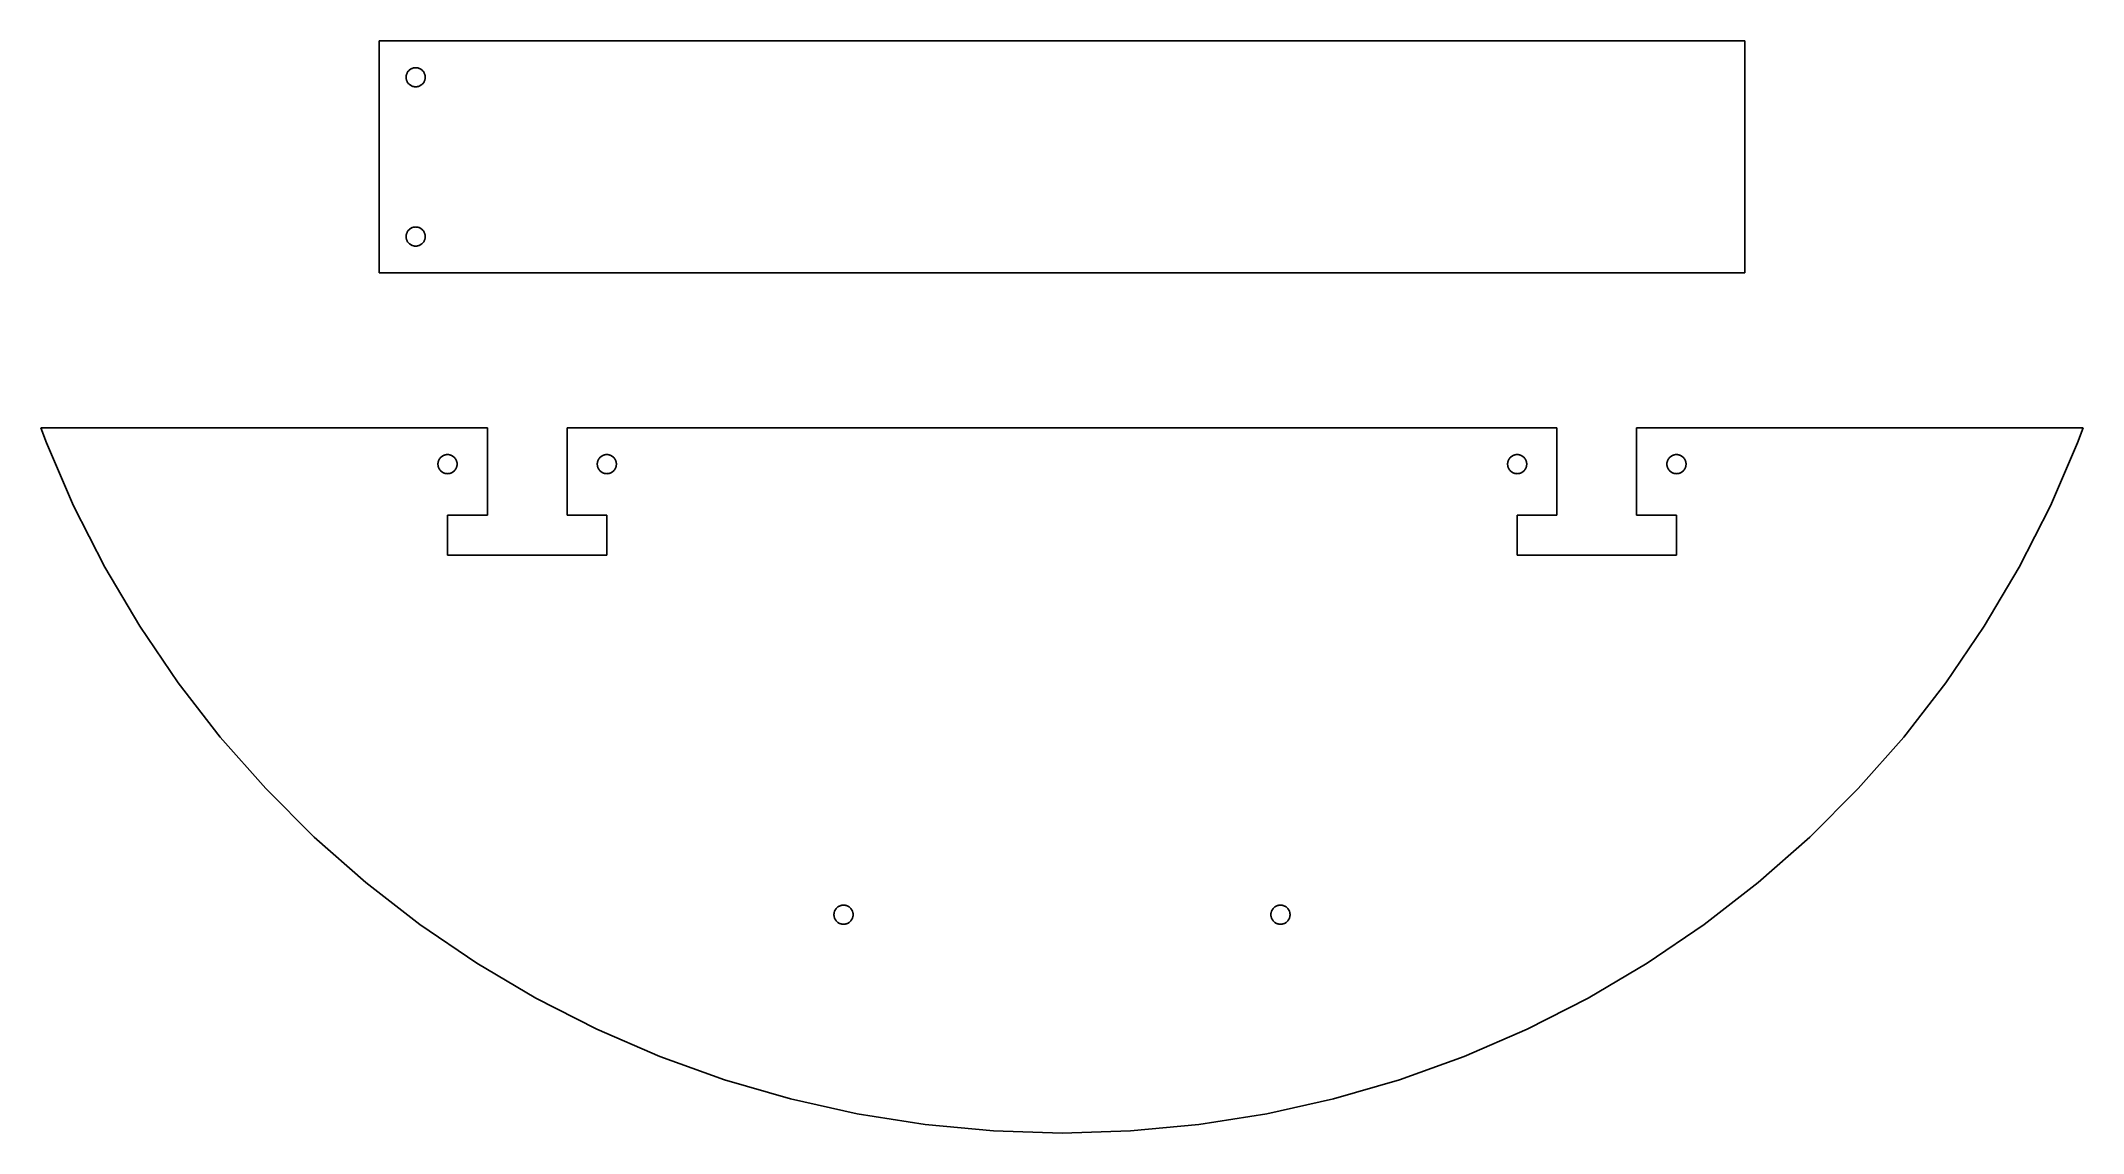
# Model space of a CAD drawing. Header units: metres. Extents: x -224 to 224, y -240 to 0.
import ezdxf

# ---------------------------------------------------------------- set-up
doc = ezdxf.new("R2010")
doc.units = ezdxf.units.M

msp = doc.modelspace()

# ---------------------------------------------------------------- linework, layer by layer
for p, q in [((150, 0), (-150, 0)), ((-150, 0), (-150, -51)), ((150, -51), (150, 0)), ((-144.1, -8), (-144.096, -7.86813)), ((-144.096, -8.13185), (-144.1, -8)), ((-144.096, -7.86813), (-144.083, -7.73679)), ((-144.083, -8.2632), (-144.096, -8.13185)), ((-144.083, -7.73679), (-144.063, -7.60649)), ((-144.063, -8.39349), (-144.083, -8.2632)), ((-144.063, -7.60649), (-144.034, -7.47774)), ((-144.034, -8.52225), (-144.063, -8.39349)), ((-144.034, -7.47774), (-143.997, -7.35106)), ((-143.997, -8.64893), (-144.034, -8.52225)), ((-143.997, -7.35106), (-143.953, -7.22693)), ((-143.953, -8.77306), (-143.997, -8.64893)), ((-143.953, -7.22693), (-143.9, -7.10585)), ((-143.9, -8.89413), (-143.953, -8.77306)), ((-143.9, -7.10585), (-143.84, -6.98831)), ((-143.84, -9.01167), (-143.9, -8.89413)), ((-143.84, -6.98831), (-143.773, -6.87476)), ((-143.773, -6.87476), (-143.699, -6.76564)), ((-143.699, -6.76564), (-143.618, -6.66141)), ((-143.618, -6.66141), (-143.531, -6.56244)), ((-143.531, -6.56244), (-143.438, -6.46916)), ((-143.438, -6.46916), (-143.339, -6.38191)), ((-143.339, -6.38191), (-143.234, -6.30106)), ((-143.234, -6.30106), (-143.125, -6.2269)), ((-143.125, -6.2269), (-143.012, -6.15974)), ((-143.012, -6.15974), (-142.894, -6.09985)), ((-142.894, -6.09985), (-142.773, -6.04745)), ((-142.773, -6.04745), (-142.649, -6.00278)), ((-142.649, -6.00278), (-142.522, -5.96597)), ((-142.522, -5.96597), (-142.393, -5.93719)), ((-142.393, -5.93719), (-142.263, -5.91655)), ((-142.263, -5.91655), (-142.132, -5.90413)), ((-142.132, -5.90413), (-142, -5.89999)), ((-142, -5.89999), (-141.868, -5.90413)), ((-141.868, -5.90413), (-141.737, -5.91655)), ((-141.737, -5.91655), (-141.607, -5.93719)), ((-141.607, -5.93719), (-141.478, -5.96597)), ((-141.478, -5.96597), (-141.351, -6.00278)), ((-141.351, -6.00278), (-141.227, -6.04745)), ((-141.227, -6.04745), (-141.106, -6.09985)), ((-141.106, -6.09985), (-140.988, -6.15974)), ((-140.988, -6.15974), (-140.875, -6.2269)), ((-140.875, -6.2269), (-140.766, -6.30106)), ((-140.766, -6.30106), (-140.661, -6.38191)), ((-140.661, -6.38191), (-140.562, -6.46916)), ((-140.562, -6.46916), (-140.469, -6.56244)), ((-140.469, -6.56244), (-140.382, -6.66141)), ((-140.382, -6.66141), (-140.301, -6.76564)), ((-140.301, -6.76564), (-140.227, -6.87476)), ((-140.227, -6.87476), (-140.16, -6.98831)), ((-140.16, -6.98831), (-140.1, -7.10585)), ((-140.1, -8.89413), (-140.16, -9.01167)), ((-140.1, -7.10585), (-140.047, -7.22693)), ((-140.047, -8.77306), (-140.1, -8.89413)), ((-140.047, -7.22693), (-140.003, -7.35106)), ((-140.003, -8.64893), (-140.047, -8.77306)), ((-140.003, -7.35106), (-139.966, -7.47774)), ((-139.966, -8.52225), (-140.003, -8.64893)), ((-139.966, -7.47774), (-139.937, -7.60649)), ((-139.937, -8.39349), (-139.966, -8.52225)), ((-139.937, -7.60649), (-139.917, -7.73679)), ((-139.917, -8.2632), (-139.937, -8.39349)), ((-139.917, -7.73679), (-139.904, -7.86813)), ((-139.904, -8.13185), (-139.917, -8.2632)), ((-139.904, -7.86813), (-139.9, -8)), ((-139.9, -8), (-139.904, -8.13185)), ((-143.773, -9.12523), (-143.84, -9.01167)), ((-143.699, -9.23434), (-143.773, -9.12523)), ((-143.618, -9.33858), (-143.699, -9.23434)), ((-143.531, -9.43755), (-143.618, -9.33858)), ((-143.438, -9.53082), (-143.531, -9.43755)), ((-143.339, -9.61807), (-143.438, -9.53082)), ((-143.234, -9.69893), (-143.339, -9.61807)), ((-143.125, -9.77309), (-143.234, -9.69893)), ((-143.012, -9.84024), (-143.125, -9.77309)), ((-142.894, -9.90013), (-143.012, -9.84024)), ((-142.773, -9.95253), (-142.894, -9.90013)), ((-142.649, -9.99721), (-142.773, -9.95253)), ((-142.522, -10.034), (-142.649, -9.99721)), ((-142.393, -10.0628), (-142.522, -10.034)), ((-142.263, -10.0834), (-142.393, -10.0628)), ((-142.132, -10.0959), (-142.263, -10.0834)), ((-142, -10.1), (-142.132, -10.0959)), ((-141.868, -10.0959), (-142, -10.1)), ((-141.737, -10.0834), (-141.868, -10.0959)), ((-141.607, -10.0628), (-141.737, -10.0834)), ((-141.478, -10.034), (-141.607, -10.0628)), ((-141.351, -9.99721), (-141.478, -10.034)), ((-141.227, -9.95253), (-141.351, -9.99721)), ((-141.106, -9.90013), (-141.227, -9.95253)), ((-140.988, -9.84024), (-141.106, -9.90013)), ((-140.875, -9.77309), (-140.988, -9.84024)), ((-140.766, -9.69893), (-140.875, -9.77309)), ((-140.661, -9.61807), (-140.766, -9.69893)), ((-140.562, -9.53082), (-140.661, -9.61807)), ((-140.469, -9.43755), (-140.562, -9.53082)), ((-140.382, -9.33858), (-140.469, -9.43755)), ((-140.301, -9.23434), (-140.382, -9.33858)), ((-140.227, -9.12523), (-140.301, -9.23434)), ((-140.16, -9.01167), (-140.227, -9.12523)), ((-144.1, -43), (-144.096, -42.8681)), ((-144.096, -43.1319), (-144.1, -43)), ((-144.096, -42.8681), (-144.083, -42.7368)), ((-144.083, -43.2632), (-144.096, -43.1319)), ((-144.083, -42.7368), (-144.063, -42.6065)), ((-144.063, -43.3935), (-144.083, -43.2632)), ((-144.063, -42.6065), (-144.034, -42.4778)), ((-144.034, -43.5222), (-144.063, -43.3935)), ((-144.034, -42.4778), (-143.997, -42.3511)), ((-143.997, -43.6489), (-144.034, -43.5222)), ((-143.997, -42.3511), (-143.953, -42.2269)), ((-143.953, -43.7731), (-143.997, -43.6489)), ((-143.953, -42.2269), (-143.9, -42.1059)), ((-143.9, -43.8941), (-143.953, -43.7731)), ((-143.9, -42.1059), (-143.84, -41.9883)), ((-143.84, -44.0117), (-143.9, -43.8941)), ((-143.84, -41.9883), (-143.773, -41.8748)), ((-143.773, -44.1252), (-143.84, -44.0117)), ((-143.773, -41.8748), (-143.699, -41.7656)), ((-143.699, -44.2343), (-143.773, -44.1252)), ((-143.699, -41.7656), (-143.618, -41.6614)), ((-143.618, -44.3386), (-143.699, -44.2343)), ((-143.618, -41.6614), (-143.531, -41.5624)), ((-143.531, -44.4375), (-143.618, -44.3386)), ((-143.531, -41.5624), (-143.438, -41.4692)), ((-143.438, -44.5308), (-143.531, -44.4375)), ((-143.438, -41.4692), (-143.339, -41.3819)), ((-143.339, -44.6181), (-143.438, -44.5308)), ((-143.339, -41.3819), (-143.234, -41.3011)), ((-143.234, -44.6989), (-143.339, -44.6181)), ((-143.234, -41.3011), (-143.125, -41.2269)), ((-143.125, -44.7731), (-143.234, -44.6989)), ((-143.125, -41.2269), (-143.012, -41.1597)), ((-143.012, -44.8402), (-143.125, -44.7731)), ((-143.012, -41.1597), (-142.894, -41.0999)), ((-142.894, -44.9001), (-143.012, -44.8402)), ((-142.894, -41.0999), (-142.773, -41.0475)), ((-142.773, -41.0475), (-142.649, -41.0028)), ((-142.649, -41.0028), (-142.522, -40.966)), ((-142.522, -40.966), (-142.393, -40.9372)), ((-142.393, -40.9372), (-142.263, -40.9165)), ((-142.263, -40.9165), (-142.132, -40.9041)), ((-142.132, -40.9041), (-142, -40.9)), ((-142, -40.9), (-141.868, -40.9041)), ((-141.868, -40.9041), (-141.737, -40.9165)), ((-141.737, -40.9165), (-141.607, -40.9372)), ((-141.607, -40.9372), (-141.478, -40.966)), ((-141.478, -40.966), (-141.351, -41.0028)), ((-141.351, -41.0028), (-141.227, -41.0475)), ((-141.227, -41.0475), (-141.106, -41.0999)), ((-141.106, -41.0999), (-140.988, -41.1597)), ((-140.988, -44.8402), (-141.106, -44.9001)), ((-140.988, -41.1597), (-140.875, -41.2269)), ((-140.875, -44.7731), (-140.988, -44.8402)), ((-140.875, -41.2269), (-140.766, -41.3011)), ((-140.766, -44.6989), (-140.875, -44.7731)), ((-140.766, -41.3011), (-140.661, -41.3819)), ((-140.661, -44.6181), (-140.766, -44.6989)), ((-140.661, -41.3819), (-140.562, -41.4692)), ((-140.562, -44.5308), (-140.661, -44.6181)), ((-140.562, -41.4692), (-140.469, -41.5624)), ((-140.469, -44.4375), (-140.562, -44.5308)), ((-140.469, -41.5624), (-140.382, -41.6614)), ((-140.382, -44.3386), (-140.469, -44.4375)), ((-140.382, -41.6614), (-140.301, -41.7656)), ((-140.301, -44.2343), (-140.382, -44.3386)), ((-140.301, -41.7656), (-140.227, -41.8748)), ((-140.227, -44.1252), (-140.301, -44.2343)), ((-140.227, -41.8748), (-140.16, -41.9883)), ((-140.16, -44.0117), (-140.227, -44.1252)), ((-140.16, -41.9883), (-140.1, -42.1059)), ((-140.1, -43.8941), (-140.16, -44.0117)), ((-140.1, -42.1059), (-140.047, -42.2269)), ((-140.047, -43.7731), (-140.1, -43.8941)), ((-140.047, -42.2269), (-140.003, -42.3511)), ((-140.003, -43.6489), (-140.047, -43.7731)), ((-140.003, -42.3511), (-139.966, -42.4778)), ((-139.966, -43.5222), (-140.003, -43.6489)), ((-139.966, -42.4778), (-139.937, -42.6065)), ((-139.937, -43.3935), (-139.966, -43.5222)), ((-139.937, -42.6065), (-139.917, -42.7368)), ((-139.917, -43.2632), (-139.937, -43.3935)), ((-139.917, -42.7368), (-139.904, -42.8681)), ((-139.904, -43.1319), (-139.917, -43.2632)), ((-139.904, -42.8681), (-139.9, -43)), ((-139.9, -43), (-139.904, -43.1319)), ((-142.773, -44.9525), (-142.894, -44.9001)), ((-142.649, -44.9972), (-142.773, -44.9525)), ((-142.522, -45.034), (-142.649, -44.9972)), ((-142.393, -45.0628), (-142.522, -45.034)), ((-142.263, -45.0834), (-142.393, -45.0628)), ((-142.132, -45.0959), (-142.263, -45.0834)), ((-142, -45.1), (-142.132, -45.0959)), ((-141.868, -45.0959), (-142, -45.1)), ((-141.737, -45.0834), (-141.868, -45.0959)), ((-141.607, -45.0628), (-141.737, -45.0834)), ((-141.478, -45.034), (-141.607, -45.0628)), ((-141.351, -44.9972), (-141.478, -45.034)), ((-141.227, -44.9525), (-141.351, -44.9972)), ((-141.106, -44.9001), (-141.227, -44.9525)), ((-150, -51), (150, -51)), ((-126.25, -85), (-224.352, -85)), ((-224.352, -85), (-223.146, -88.3499)), ((-126.25, -104.25), (-126.25, -85)), ((108.75, -85), (-108.75, -85)), ((-108.75, -85), (-108.75, -104.25)), ((108.75, -104.25), (108.75, -85)), ((224.352, -85), (126.25, -85)), ((126.25, -85), (126.25, -104.25)), ((223.146, -88.3499), (224.352, -85)), ((-223.146, -88.3499), (-217.158, -102.187)), ((217.158, -102.187), (223.146, -88.3499)), ((-137.1, -93), (-137.096, -92.8681)), ((-137.096, -93.1319), (-137.1, -93)), ((-137.096, -92.8681), (-137.083, -92.7368)), ((-137.083, -93.2632), (-137.096, -93.1319)), ((-137.083, -92.7368), (-137.063, -92.6065)), ((-137.063, -93.3935), (-137.083, -93.2632)), ((-137.063, -92.6065), (-137.034, -92.4778)), ((-137.034, -93.5222), (-137.063, -93.3935)), ((-137.034, -92.4778), (-136.997, -92.3511)), ((-136.997, -93.6489), (-137.034, -93.5222)), ((-136.997, -92.3511), (-136.953, -92.2269)), ((-136.953, -93.7731), (-136.997, -93.6489)), ((-136.953, -92.2269), (-136.9, -92.1059)), ((-136.9, -93.8941), (-136.953, -93.7731)), ((-136.9, -92.1059), (-136.84, -91.9883)), ((-136.84, -94.0117), (-136.9, -93.8941)), ((-136.84, -91.9883), (-136.773, -91.8748)), ((-136.773, -94.1252), (-136.84, -94.0117)), ((-136.773, -91.8748), (-136.699, -91.7656)), ((-136.699, -94.2343), (-136.773, -94.1252)), ((-136.699, -91.7656), (-136.618, -91.6614)), ((-136.618, -91.6614), (-136.531, -91.5625)), ((-136.531, -91.5625), (-136.438, -91.4692)), ((-136.438, -91.4692), (-136.339, -91.3819)), ((-136.339, -91.3819), (-136.234, -91.3011)), ((-136.234, -91.3011), (-136.125, -91.2269)), ((-136.125, -91.2269), (-136.012, -91.1598)), ((-136.012, -91.1598), (-135.894, -91.0999)), ((-135.894, -91.0999), (-135.773, -91.0475)), ((-135.773, -91.0475), (-135.649, -91.0028)), ((-135.649, -91.0028), (-135.522, -90.966)), ((-135.522, -90.966), (-135.393, -90.9372)), ((-135.393, -90.9372), (-135.263, -90.9165)), ((-135.263, -90.9165), (-135.132, -90.9041)), ((-135.132, -90.9041), (-135, -90.9)), ((-135, -90.9), (-134.868, -90.9041)), ((-134.868, -90.9041), (-134.737, -90.9165)), ((-134.737, -90.9165), (-134.607, -90.9372)), ((-134.607, -90.9372), (-134.478, -90.966)), ((-134.478, -90.966), (-134.351, -91.0028)), ((-134.351, -91.0028), (-134.227, -91.0475)), ((-134.227, -91.0475), (-134.106, -91.0999)), ((-134.106, -91.0999), (-133.988, -91.1598)), ((-133.988, -91.1598), (-133.875, -91.2269)), ((-133.875, -91.2269), (-133.766, -91.3011)), ((-133.766, -91.3011), (-133.661, -91.3819)), ((-133.661, -91.3819), (-133.562, -91.4692)), ((-133.562, -91.4692), (-133.469, -91.5625)), ((-133.469, -91.5625), (-133.382, -91.6614)), ((-133.382, -91.6614), (-133.301, -91.7656)), ((-133.301, -91.7656), (-133.227, -91.8748)), ((-133.227, -94.1252), (-133.301, -94.2343)), ((-133.227, -91.8748), (-133.16, -91.9883)), ((-133.16, -94.0117), (-133.227, -94.1252)), ((-133.16, -91.9883), (-133.1, -92.1059)), ((-133.1, -93.8941), (-133.16, -94.0117)), ((-133.1, -92.1059), (-133.047, -92.2269)), ((-133.047, -93.7731), (-133.1, -93.8941)), ((-133.047, -92.2269), (-133.003, -92.3511)), ((-133.003, -93.6489), (-133.047, -93.7731)), ((-133.003, -92.3511), (-132.966, -92.4778)), ((-132.966, -93.5222), (-133.003, -93.6489)), ((-132.966, -92.4778), (-132.937, -92.6065)), ((-132.937, -93.3935), (-132.966, -93.5222)), ((-132.937, -92.6065), (-132.917, -92.7368)), ((-132.917, -93.2632), (-132.937, -93.3935)), ((-132.917, -92.7368), (-132.904, -92.8681)), ((-132.904, -93.1319), (-132.917, -93.2632)), ((-132.904, -92.8681), (-132.9, -93)), ((-132.9, -93), (-132.904, -93.1319)), ((-102.1, -93), (-102.096, -92.8681)), ((-102.096, -93.1319), (-102.1, -93)), ((-102.096, -92.8681), (-102.083, -92.7368)), ((-102.083, -93.2632), (-102.096, -93.1319)), ((-102.083, -92.7368), (-102.063, -92.6065)), ((-102.063, -93.3935), (-102.083, -93.2632)), ((-102.063, -92.6065), (-102.034, -92.4778)), ((-102.034, -93.5222), (-102.063, -93.3935)), ((-102.034, -92.4778), (-101.997, -92.3511)), ((-101.997, -93.6489), (-102.034, -93.5222)), ((-101.997, -92.3511), (-101.953, -92.2269)), ((-101.953, -93.7731), (-101.997, -93.6489)), ((-101.953, -92.2269), (-101.9, -92.1059)), ((-101.9, -93.8941), (-101.953, -93.7731)), ((-101.9, -92.1059), (-101.84, -91.9883)), ((-101.84, -94.0117), (-101.9, -93.8941)), ((-101.84, -91.9883), (-101.773, -91.8748)), ((-101.773, -94.1252), (-101.84, -94.0117)), ((-101.773, -91.8748), (-101.699, -91.7656)), ((-101.699, -94.2343), (-101.773, -94.1252)), ((-101.699, -91.7656), (-101.618, -91.6614)), ((-101.618, -91.6614), (-101.531, -91.5625)), ((-101.531, -91.5625), (-101.438, -91.4692)), ((-101.438, -91.4692), (-101.339, -91.3819)), ((-101.339, -91.3819), (-101.234, -91.3011)), ((-101.234, -91.3011), (-101.125, -91.2269)), ((-101.125, -91.2269), (-101.012, -91.1598)), ((-101.012, -91.1598), (-100.894, -91.0999)), ((-100.894, -91.0999), (-100.773, -91.0475)), ((-100.773, -91.0475), (-100.649, -91.0028)), ((-100.649, -91.0028), (-100.522, -90.966)), ((-100.522, -90.966), (-100.393, -90.9372)), ((-100.393, -90.9372), (-100.263, -90.9165)), ((-100.263, -90.9165), (-100.132, -90.9041)), ((-100.132, -90.9041), (-100, -90.9)), ((-100, -90.9), (-99.8681, -90.9041)), ((-99.8681, -90.9041), (-99.7368, -90.9165)), ((-99.7368, -90.9165), (-99.6065, -90.9372)), ((-99.6065, -90.9372), (-99.4778, -90.966)), ((-99.4778, -90.966), (-99.3511, -91.0028)), ((-99.3511, -91.0028), (-99.2269, -91.0475)), ((-99.2269, -91.0475), (-99.1059, -91.0999)), ((-99.1059, -91.0999), (-98.9883, -91.1598)), ((-98.9883, -91.1598), (-98.8748, -91.2269)), ((-98.8748, -91.2269), (-98.7656, -91.3011)), ((-98.7656, -91.3011), (-98.6614, -91.3819)), ((-98.6614, -91.3819), (-98.5625, -91.4692)), ((-98.5625, -91.4692), (-98.4692, -91.5625)), ((-98.4692, -91.5625), (-98.3819, -91.6614)), ((-98.3819, -91.6614), (-98.3011, -91.7656)), ((-98.3011, -91.7656), (-98.2269, -91.8748)), ((-98.2269, -94.1252), (-98.3011, -94.2343)), ((-98.2269, -91.8748), (-98.1598, -91.9883)), ((-98.1598, -94.0117), (-98.2269, -94.1252)), ((-98.1598, -91.9883), (-98.0999, -92.1059)), ((-98.0999, -93.8941), (-98.1598, -94.0117)), ((-98.0999, -92.1059), (-98.0475, -92.2269)), ((-98.0475, -93.7731), (-98.0999, -93.8941)), ((-98.0475, -92.2269), (-98.0028, -92.3511)), ((-98.0028, -93.6489), (-98.0475, -93.7731)), ((-98.0028, -92.3511), (-97.966, -92.4778)), ((-97.966, -93.5222), (-98.0028, -93.6489)), ((-97.966, -92.4778), (-97.9372, -92.6065)), ((-97.9372, -93.3935), (-97.966, -93.5222)), ((-97.9372, -92.6065), (-97.9165, -92.7368)), ((-97.9165, -93.2632), (-97.9372, -93.3935)), ((-97.9165, -92.7368), (-97.9041, -92.8681)), ((-97.9041, -93.1319), (-97.9165, -93.2632)), ((-97.9041, -92.8681), (-97.9, -93)), ((-97.9, -93), (-97.9041, -93.1319)), ((97.9, -93), (97.9041, -92.8681)), ((97.9041, -93.1319), (97.9, -93)), ((97.9041, -92.8681), (97.9165, -92.7368)), ((97.9165, -93.2632), (97.9041, -93.1319)), ((97.9165, -92.7368), (97.9372, -92.6065)), ((97.9372, -93.3935), (97.9165, -93.2632)), ((97.9372, -92.6065), (97.966, -92.4778)), ((97.966, -93.5222), (97.9372, -93.3935)), ((97.966, -92.4778), (98.0028, -92.3511)), ((98.0028, -93.6489), (97.966, -93.5222)), ((98.0028, -92.3511), (98.0475, -92.2269)), ((98.0475, -93.7731), (98.0028, -93.6489)), ((98.0475, -92.2269), (98.0999, -92.1059)), ((98.0999, -93.8941), (98.0475, -93.7731)), ((98.0999, -92.1059), (98.1598, -91.9883)), ((98.1598, -94.0117), (98.0999, -93.8941)), ((98.1598, -91.9883), (98.2269, -91.8748)), ((98.2269, -94.1252), (98.1598, -94.0117)), ((98.2269, -91.8748), (98.3011, -91.7656)), ((98.3011, -94.2343), (98.2269, -94.1252)), ((98.3011, -91.7656), (98.3819, -91.6614)), ((98.3819, -91.6614), (98.4692, -91.5625)), ((98.4692, -91.5625), (98.5625, -91.4692)), ((98.5625, -91.4692), (98.6614, -91.3819)), ((98.6614, -91.3819), (98.7656, -91.3011)), ((98.7656, -91.3011), (98.8748, -91.2269)), ((98.8748, -91.2269), (98.9883, -91.1598)), ((98.9883, -91.1598), (99.1059, -91.0999)), ((99.1059, -91.0999), (99.2269, -91.0475)), ((99.2269, -91.0475), (99.3511, -91.0028)), ((99.3511, -91.0028), (99.4778, -90.966)), ((99.4778, -90.966), (99.6065, -90.9372)), ((99.6065, -90.9372), (99.7368, -90.9165)), ((99.7368, -90.9165), (99.8681, -90.9041)), ((99.8681, -90.9041), (100, -90.9)), ((100, -90.9), (100.132, -90.9041)), ((100.132, -90.9041), (100.263, -90.9165)), ((100.263, -90.9165), (100.393, -90.9372)), ((100.393, -90.9372), (100.522, -90.966)), ((100.522, -90.966), (100.649, -91.0028)), ((100.649, -91.0028), (100.773, -91.0475)), ((100.773, -91.0475), (100.894, -91.0999)), ((100.894, -91.0999), (101.012, -91.1598)), ((101.012, -91.1598), (101.125, -91.2269)), ((101.125, -91.2269), (101.234, -91.3011)), ((101.234, -91.3011), (101.339, -91.3819)), ((101.339, -91.3819), (101.438, -91.4692)), ((101.438, -91.4692), (101.531, -91.5625)), ((101.531, -91.5625), (101.618, -91.6614)), ((101.618, -91.6614), (101.699, -91.7656)), ((101.699, -91.7656), (101.773, -91.8748)), ((101.773, -94.1252), (101.699, -94.2343)), ((101.773, -91.8748), (101.84, -91.9883)), ((101.84, -94.0117), (101.773, -94.1252)), ((101.84, -91.9883), (101.9, -92.1059)), ((101.9, -93.8941), (101.84, -94.0117)), ((101.9, -92.1059), (101.953, -92.2269)), ((101.953, -93.7731), (101.9, -93.8941)), ((101.953, -92.2269), (101.997, -92.3511)), ((101.997, -93.6489), (101.953, -93.7731)), ((101.997, -92.3511), (102.034, -92.4778)), ((102.034, -93.5222), (101.997, -93.6489)), ((102.034, -92.4778), (102.063, -92.6065)), ((102.063, -93.3935), (102.034, -93.5222)), ((102.063, -92.6065), (102.083, -92.7368)), ((102.083, -93.2632), (102.063, -93.3935)), ((102.083, -92.7368), (102.096, -92.8681)), ((102.096, -93.1319), (102.083, -93.2632)), ((102.096, -92.8681), (102.1, -93)), ((102.1, -93), (102.096, -93.1319)), ((132.9, -93), (132.904, -92.8681)), ((132.904, -93.1319), (132.9, -93)), ((132.904, -92.8681), (132.917, -92.7368)), ((132.917, -93.2632), (132.904, -93.1319)), ((132.917, -92.7368), (132.937, -92.6065)), ((132.937, -93.3935), (132.917, -93.2632)), ((132.937, -92.6065), (132.966, -92.4778)), ((132.966, -93.5222), (132.937, -93.3935)), ((132.966, -92.4778), (133.003, -92.3511)), ((133.003, -93.6489), (132.966, -93.5222)), ((133.003, -92.3511), (133.047, -92.2269)), ((133.047, -93.7731), (133.003, -93.6489)), ((133.047, -92.2269), (133.1, -92.1059)), ((133.1, -93.8941), (133.047, -93.7731)), ((133.1, -92.1059), (133.16, -91.9883)), ((133.16, -94.0117), (133.1, -93.8941)), ((133.16, -91.9883), (133.227, -91.8748)), ((133.227, -94.1252), (133.16, -94.0117)), ((133.227, -91.8748), (133.301, -91.7656)), ((133.301, -94.2343), (133.227, -94.1252)), ((133.301, -91.7656), (133.382, -91.6614)), ((133.382, -91.6614), (133.469, -91.5625)), ((133.469, -91.5625), (133.562, -91.4692)), ((133.562, -91.4692), (133.661, -91.3819)), ((133.661, -91.3819), (133.766, -91.3011)), ((133.766, -91.3011), (133.875, -91.2269)), ((133.875, -91.2269), (133.988, -91.1598)), ((133.988, -91.1598), (134.106, -91.0999)), ((134.106, -91.0999), (134.227, -91.0475)), ((134.227, -91.0475), (134.351, -91.0028)), ((134.351, -91.0028), (134.478, -90.966)), ((134.478, -90.966), (134.607, -90.9372)), ((134.607, -90.9372), (134.737, -90.9165)), ((134.737, -90.9165), (134.868, -90.9041)), ((134.868, -90.9041), (135, -90.9)), ((135, -90.9), (135.132, -90.9041)), ((135.132, -90.9041), (135.263, -90.9165)), ((135.263, -90.9165), (135.393, -90.9372)), ((135.393, -90.9372), (135.522, -90.966)), ((135.522, -90.966), (135.649, -91.0028)), ((135.649, -91.0028), (135.773, -91.0475)), ((135.773, -91.0475), (135.894, -91.0999)), ((135.894, -91.0999), (136.012, -91.1598)), ((136.012, -91.1598), (136.125, -91.2269)), ((136.125, -91.2269), (136.234, -91.3011)), ((136.234, -91.3011), (136.339, -91.3819)), ((136.339, -91.3819), (136.438, -91.4692)), ((136.438, -91.4692), (136.531, -91.5625)), ((136.531, -91.5625), (136.618, -91.6614)), ((136.618, -91.6614), (136.699, -91.7656)), ((136.699, -91.7656), (136.773, -91.8748)), ((136.773, -94.1252), (136.699, -94.2343)), ((136.773, -91.8748), (136.84, -91.9883)), ((136.84, -94.0117), (136.773, -94.1252)), ((136.84, -91.9883), (136.9, -92.1059)), ((136.9, -93.8941), (136.84, -94.0117)), ((136.9, -92.1059), (136.953, -92.2269)), ((136.953, -93.7731), (136.9, -93.8941)), ((136.953, -92.2269), (136.997, -92.3511)), ((136.997, -93.6489), (136.953, -93.7731)), ((136.997, -92.3511), (137.034, -92.4778)), ((137.034, -93.5222), (136.997, -93.6489)), ((137.034, -92.4778), (137.063, -92.6065)), ((137.063, -93.3935), (137.034, -93.5222)), ((137.063, -92.6065), (137.083, -92.7368)), ((137.083, -93.2632), (137.063, -93.3935)), ((137.083, -92.7368), (137.096, -92.8681)), ((137.096, -93.1319), (137.083, -93.2632)), ((137.096, -92.8681), (137.1, -93)), ((137.1, -93), (137.096, -93.1319)), ((-136.618, -94.3386), (-136.699, -94.2343)), ((-136.531, -94.4375), (-136.618, -94.3386)), ((-136.438, -94.5308), (-136.531, -94.4375)), ((-136.339, -94.6181), (-136.438, -94.5308)), ((-136.234, -94.6989), (-136.339, -94.6181)), ((-136.125, -94.7731), (-136.234, -94.6989)), ((-136.012, -94.8402), (-136.125, -94.7731)), ((-135.894, -94.9001), (-136.012, -94.8402)), ((-135.773, -94.9525), (-135.894, -94.9001)), ((-135.649, -94.9972), (-135.773, -94.9525)), ((-135.522, -95.034), (-135.649, -94.9972)), ((-135.393, -95.0628), (-135.522, -95.034)), ((-135.263, -95.0834), (-135.393, -95.0628)), ((-135.132, -95.0959), (-135.263, -95.0834)), ((-135, -95.1), (-135.132, -95.0959)), ((-134.868, -95.0959), (-135, -95.1)), ((-134.737, -95.0834), (-134.868, -95.0959)), ((-134.607, -95.0628), (-134.737, -95.0834)), ((-134.478, -95.034), (-134.607, -95.0628)), ((-134.351, -94.9972), (-134.478, -95.034)), ((-134.227, -94.9525), (-134.351, -94.9972)), ((-134.106, -94.9001), (-134.227, -94.9525)), ((-133.988, -94.8402), (-134.106, -94.9001)), ((-133.875, -94.7731), (-133.988, -94.8402)), ((-133.766, -94.6989), (-133.875, -94.7731)), ((-133.661, -94.6181), (-133.766, -94.6989)), ((-133.562, -94.5308), (-133.661, -94.6181)), ((-133.469, -94.4375), (-133.562, -94.5308)), ((-133.382, -94.3386), (-133.469, -94.4375)), ((-133.301, -94.2343), (-133.382, -94.3386)), ((-101.618, -94.3386), (-101.699, -94.2343)), ((-101.531, -94.4375), (-101.618, -94.3386)), ((-101.438, -94.5308), (-101.531, -94.4375)), ((-101.339, -94.6181), (-101.438, -94.5308)), ((-101.234, -94.6989), (-101.339, -94.6181)), ((-101.125, -94.7731), (-101.234, -94.6989)), ((-101.012, -94.8402), (-101.125, -94.7731)), ((-100.894, -94.9001), (-101.012, -94.8402)), ((-100.773, -94.9525), (-100.894, -94.9001)), ((-100.649, -94.9972), (-100.773, -94.9525)), ((-100.522, -95.034), (-100.649, -94.9972)), ((-100.393, -95.0628), (-100.522, -95.034)), ((-100.263, -95.0834), (-100.393, -95.0628)), ((-100.132, -95.0959), (-100.263, -95.0834)), ((-100, -95.1), (-100.132, -95.0959)), ((-99.8681, -95.0959), (-100, -95.1)), ((-99.7368, -95.0834), (-99.8681, -95.0959)), ((-99.6065, -95.0628), (-99.7368, -95.0834)), ((-99.4778, -95.034), (-99.6065, -95.0628)), ((-99.3511, -94.9972), (-99.4778, -95.034)), ((-99.2269, -94.9525), (-99.3511, -94.9972)), ((-99.1059, -94.9001), (-99.2269, -94.9525)), ((-98.9883, -94.8402), (-99.1059, -94.9001)), ((-98.8748, -94.7731), (-98.9883, -94.8402)), ((-98.7656, -94.6989), (-98.8748, -94.7731)), ((-98.6614, -94.6181), (-98.7656, -94.6989)), ((-98.5625, -94.5308), (-98.6614, -94.6181)), ((-98.4692, -94.4375), (-98.5625, -94.5308)), ((-98.3819, -94.3386), (-98.4692, -94.4375)), ((-98.3011, -94.2343), (-98.3819, -94.3386)), ((98.3819, -94.3386), (98.3011, -94.2343)), ((98.4692, -94.4375), (98.3819, -94.3386)), ((98.5625, -94.5308), (98.4692, -94.4375)), ((98.6614, -94.6181), (98.5625, -94.5308)), ((98.7656, -94.6989), (98.6614, -94.6181)), ((98.8748, -94.7731), (98.7656, -94.6989)), ((98.9883, -94.8402), (98.8748, -94.7731)), ((99.1059, -94.9001), (98.9883, -94.8402)), ((99.2269, -94.9525), (99.1059, -94.9001)), ((99.3511, -94.9972), (99.2269, -94.9525)), ((99.4778, -95.034), (99.3511, -94.9972)), ((99.6065, -95.0628), (99.4778, -95.034)), ((99.7368, -95.0834), (99.6065, -95.0628)), ((99.8681, -95.0959), (99.7368, -95.0834)), ((100, -95.1), (99.8681, -95.0959)), ((100.132, -95.0959), (100, -95.1)), ((100.263, -95.0834), (100.132, -95.0959)), ((100.393, -95.0628), (100.263, -95.0834)), ((100.522, -95.034), (100.393, -95.0628)), ((100.649, -94.9972), (100.522, -95.034)), ((100.773, -94.9525), (100.649, -94.9972)), ((100.894, -94.9001), (100.773, -94.9525)), ((101.012, -94.8402), (100.894, -94.9001)), ((101.125, -94.7731), (101.012, -94.8402)), ((101.234, -94.6989), (101.125, -94.7731)), ((101.339, -94.6181), (101.234, -94.6989)), ((101.438, -94.5308), (101.339, -94.6181)), ((101.531, -94.4375), (101.438, -94.5308)), ((101.618, -94.3386), (101.531, -94.4375)), ((101.699, -94.2343), (101.618, -94.3386)), ((133.382, -94.3386), (133.301, -94.2343)), ((133.469, -94.4375), (133.382, -94.3386)), ((133.562, -94.5308), (133.469, -94.4375)), ((133.661, -94.6181), (133.562, -94.5308)), ((133.766, -94.6989), (133.661, -94.6181)), ((133.875, -94.7731), (133.766, -94.6989)), ((133.988, -94.8402), (133.875, -94.7731)), ((134.106, -94.9001), (133.988, -94.8402)), ((134.227, -94.9525), (134.106, -94.9001)), ((134.351, -94.9972), (134.227, -94.9525)), ((134.478, -95.034), (134.351, -94.9972)), ((134.607, -95.0628), (134.478, -95.034)), ((134.737, -95.0834), (134.607, -95.0628)), ((134.868, -95.0959), (134.737, -95.0834)), ((135, -95.1), (134.868, -95.0959)), ((135.132, -95.0959), (135, -95.1)), ((135.263, -95.0834), (135.132, -95.0959)), ((135.393, -95.0628), (135.263, -95.0834)), ((135.522, -95.034), (135.393, -95.0628)), ((135.649, -94.9972), (135.522, -95.034)), ((135.773, -94.9525), (135.649, -94.9972)), ((135.894, -94.9001), (135.773, -94.9525)), ((136.012, -94.8402), (135.894, -94.9001)), ((136.125, -94.7731), (136.012, -94.8402)), ((136.234, -94.6989), (136.125, -94.7731)), ((136.339, -94.6181), (136.234, -94.6989)), ((136.438, -94.5308), (136.339, -94.6181)), ((136.531, -94.4375), (136.438, -94.5308)), ((136.618, -94.3386), (136.531, -94.4375)), ((136.699, -94.2343), (136.618, -94.3386)), ((-217.158, -102.187), (-210.314, -115.621)), ((210.314, -115.621), (217.158, -102.187)), ((-135, -113), (-135, -104.25)), ((-135, -104.25), (-126.25, -104.25)), ((-108.75, -104.25), (-100, -104.25)), ((-100, -104.25), (-100, -113)), ((100, -113), (100, -104.25)), ((100, -104.25), (108.75, -104.25)), ((126.25, -104.25), (135, -104.25)), ((135, -104.25), (135, -113)), ((-210.314, -115.621), (-202.639, -128.598)), ((-100, -113), (-135, -113)), ((135, -113), (100, -113)), ((202.639, -128.598), (210.314, -115.621)), ((-202.639, -128.598), (-194.164, -141.068)), ((194.164, -141.068), (202.639, -128.598)), ((-194.164, -141.068), (-184.923, -152.982)), ((184.923, -152.982), (194.164, -141.068)), ((-184.923, -152.982), (-174.952, -164.291)), ((174.952, -164.291), (184.923, -152.982)), ((-174.952, -164.291), (-164.291, -174.952)), ((164.291, -174.952), (174.952, -164.291)), ((-164.291, -174.952), (-152.982, -184.923)), ((152.982, -184.923), (164.291, -174.952)), ((-152.982, -184.923), (-141.068, -194.164)), ((141.068, -194.164), (152.982, -184.923)), ((-50.1, -192), (-50.0959, -191.868)), ((-50.0959, -192.132), (-50.1, -192)), ((-50.0959, -191.868), (-50.0834, -191.737)), ((-50.0834, -192.263), (-50.0959, -192.132)), ((-50.0834, -191.737), (-50.0628, -191.607)), ((-50.0628, -192.393), (-50.0834, -192.263)), ((-50.0628, -191.607), (-50.034, -191.478)), ((-50.034, -192.522), (-50.0628, -192.393)), ((-50.034, -191.478), (-49.9972, -191.351)), ((-49.9972, -192.649), (-50.034, -192.522)), ((-49.9972, -191.351), (-49.9525, -191.227)), ((-49.9525, -192.773), (-49.9972, -192.649)), ((-49.9525, -191.227), (-49.9001, -191.106)), ((-49.9001, -192.894), (-49.9525, -192.773)), ((-49.9001, -191.106), (-49.8402, -190.988)), ((-49.8402, -193.012), (-49.9001, -192.894)), ((-49.8402, -190.988), (-49.7731, -190.875)), ((-49.7731, -190.875), (-49.6989, -190.766)), ((-49.6989, -190.766), (-49.6181, -190.661)), ((-49.6181, -190.661), (-49.5308, -190.562)), ((-49.5308, -190.562), (-49.4375, -190.469)), ((-49.4375, -190.469), (-49.3386, -190.382)), ((-49.3386, -190.382), (-49.2343, -190.301)), ((-49.2343, -190.301), (-49.1252, -190.227)), ((-49.1252, -190.227), (-49.0117, -190.16)), ((-49.0117, -190.16), (-48.8941, -190.1)), ((-48.8941, -190.1), (-48.7731, -190.047)), ((-48.7731, -190.047), (-48.6489, -190.003)), ((-48.6489, -190.003), (-48.5222, -189.966)), ((-48.5222, -189.966), (-48.3935, -189.937)), ((-48.3935, -189.937), (-48.2632, -189.917)), ((-48.2632, -189.917), (-48.1319, -189.904)), ((-48.1319, -189.904), (-48, -189.9)), ((-48, -189.9), (-47.8681, -189.904)), ((-47.8681, -189.904), (-47.7368, -189.917)), ((-47.7368, -189.917), (-47.6065, -189.937)), ((-47.6065, -189.937), (-47.4778, -189.966)), ((-47.4778, -189.966), (-47.3511, -190.003)), ((-47.3511, -190.003), (-47.2269, -190.047)), ((-47.2269, -190.047), (-47.1059, -190.1)), ((-47.1059, -190.1), (-46.9883, -190.16)), ((-46.9883, -190.16), (-46.8748, -190.227)), ((-46.8748, -190.227), (-46.7656, -190.301)), ((-46.7656, -190.301), (-46.6614, -190.382)), ((-46.6614, -190.382), (-46.5624, -190.469)), ((-46.5624, -190.469), (-46.4692, -190.562)), ((-46.4692, -190.562), (-46.3819, -190.661)), ((-46.3819, -190.661), (-46.3011, -190.766)), ((-46.3011, -190.766), (-46.2269, -190.875)), ((-46.2269, -190.875), (-46.1597, -190.988)), ((-46.1597, -190.988), (-46.0999, -191.106)), ((-46.0999, -192.894), (-46.1597, -193.012)), ((-46.0999, -191.106), (-46.0475, -191.227)), ((-46.0475, -192.773), (-46.0999, -192.894)), ((-46.0475, -191.227), (-46.0028, -191.351)), ((-46.0028, -192.649), (-46.0475, -192.773)), ((-46.0028, -191.351), (-45.966, -191.478)), ((-45.966, -192.522), (-46.0028, -192.649)), ((-45.966, -191.478), (-45.9372, -191.607)), ((-45.9372, -192.393), (-45.966, -192.522)), ((-45.9372, -191.607), (-45.9165, -191.737)), ((-45.9165, -192.263), (-45.9372, -192.393)), ((-45.9165, -191.737), (-45.9041, -191.868)), ((-45.9041, -192.132), (-45.9165, -192.263)), ((-45.9041, -191.868), (-45.9, -192)), ((-45.9, -192), (-45.9041, -192.132)), ((45.9, -192), (45.9041, -191.868)), ((45.9041, -192.132), (45.9, -192)), ((45.9041, -191.868), (45.9165, -191.737)), ((45.9165, -192.263), (45.9041, -192.132)), ((45.9165, -191.737), (45.9372, -191.607)), ((45.9372, -192.393), (45.9165, -192.263)), ((45.9372, -191.607), (45.966, -191.478)), ((45.966, -192.522), (45.9372, -192.393)), ((45.966, -191.478), (46.0028, -191.351)), ((46.0028, -192.649), (45.966, -192.522)), ((46.0028, -191.351), (46.0475, -191.227)), ((46.0475, -192.773), (46.0028, -192.649)), ((46.0475, -191.227), (46.0999, -191.106)), ((46.0999, -192.894), (46.0475, -192.773)), ((46.0999, -191.106), (46.1597, -190.988)), ((46.1597, -193.012), (46.0999, -192.894)), ((46.1597, -190.988), (46.2269, -190.875)), ((46.2269, -190.875), (46.3011, -190.766)), ((46.3011, -190.766), (46.3819, -190.661)), ((46.3819, -190.661), (46.4692, -190.562)), ((46.4692, -190.562), (46.5624, -190.469)), ((46.5624, -190.469), (46.6614, -190.382)), ((46.6614, -190.382), (46.7656, -190.301)), ((46.7656, -190.301), (46.8748, -190.227)), ((46.8748, -190.227), (46.9883, -190.16)), ((46.9883, -190.16), (47.1059, -190.1)), ((47.1059, -190.1), (47.2269, -190.047)), ((47.2269, -190.047), (47.3511, -190.003)), ((47.3511, -190.003), (47.4778, -189.966)), ((47.4778, -189.966), (47.6065, -189.937)), ((47.6065, -189.937), (47.7368, -189.917)), ((47.7368, -189.917), (47.8681, -189.904)), ((47.8681, -189.904), (48, -189.9)), ((48, -189.9), (48.1319, -189.904)), ((48.1319, -189.904), (48.2632, -189.917)), ((48.2632, -189.917), (48.3935, -189.937)), ((48.3935, -189.937), (48.5222, -189.966)), ((48.5222, -189.966), (48.6489, -190.003)), ((48.6489, -190.003), (48.7731, -190.047)), ((48.7731, -190.047), (48.8941, -190.1)), ((48.8941, -190.1), (49.0117, -190.16)), ((49.0117, -190.16), (49.1252, -190.227)), ((49.1252, -190.227), (49.2343, -190.301)), ((49.2343, -190.301), (49.3386, -190.382)), ((49.3386, -190.382), (49.4375, -190.469)), ((49.4375, -190.469), (49.5308, -190.562)), ((49.5308, -190.562), (49.6181, -190.661)), ((49.6181, -190.661), (49.6989, -190.766)), ((49.6989, -190.766), (49.7731, -190.875)), ((49.7731, -190.875), (49.8402, -190.988)), ((49.8402, -190.988), (49.9001, -191.106)), ((49.9001, -192.894), (49.8402, -193.012)), ((49.9001, -191.106), (49.9525, -191.227)), ((49.9525, -192.773), (49.9001, -192.894)), ((49.9525, -191.227), (49.9972, -191.351)), ((49.9972, -192.649), (49.9525, -192.773)), ((49.9972, -191.351), (50.034, -191.478)), ((50.034, -192.522), (49.9972, -192.649)), ((50.034, -191.478), (50.0628, -191.607)), ((50.0628, -192.393), (50.034, -192.522)), ((50.0628, -191.607), (50.0834, -191.737)), ((50.0834, -192.263), (50.0628, -192.393)), ((50.0834, -191.737), (50.0959, -191.868)), ((50.0959, -192.132), (50.0834, -192.263)), ((50.0959, -191.868), (50.1, -192)), ((50.1, -192), (50.0959, -192.132)), ((-141.068, -194.164), (-128.598, -202.639)), ((-49.7731, -193.125), (-49.8402, -193.012)), ((-49.6989, -193.234), (-49.7731, -193.125)), ((-49.6181, -193.339), (-49.6989, -193.234)), ((-49.5308, -193.438), (-49.6181, -193.339)), ((-49.4375, -193.531), (-49.5308, -193.438)), ((-49.3386, -193.618), (-49.4375, -193.531)), ((-49.2343, -193.699), (-49.3386, -193.618)), ((-49.1252, -193.773), (-49.2343, -193.699)), ((-49.0117, -193.84), (-49.1252, -193.773)), ((-48.8941, -193.9), (-49.0117, -193.84)), ((-48.7731, -193.953), (-48.8941, -193.9)), ((-48.6489, -193.997), (-48.7731, -193.953)), ((-48.5222, -194.034), (-48.6489, -193.997)), ((-48.3935, -194.063), (-48.5222, -194.034)), ((-48.2632, -194.083), (-48.3935, -194.063)), ((-48.1319, -194.096), (-48.2632, -194.083)), ((-48, -194.1), (-48.1319, -194.096)), ((-47.8681, -194.096), (-48, -194.1)), ((-47.7368, -194.083), (-47.8681, -194.096)), ((-47.6065, -194.063), (-47.7368, -194.083)), ((-47.4778, -194.034), (-47.6065, -194.063)), ((-47.3511, -193.997), (-47.4778, -194.034)), ((-47.2269, -193.953), (-47.3511, -193.997)), ((-47.1059, -193.9), (-47.2269, -193.953)), ((-46.9883, -193.84), (-47.1059, -193.9)), ((-46.8748, -193.773), (-46.9883, -193.84)), ((-46.7656, -193.699), (-46.8748, -193.773)), ((-46.6614, -193.618), (-46.7656, -193.699)), ((-46.5624, -193.531), (-46.6614, -193.618)), ((-46.4692, -193.438), (-46.5624, -193.531)), ((-46.3819, -193.339), (-46.4692, -193.438)), ((-46.3011, -193.234), (-46.3819, -193.339)), ((-46.2269, -193.125), (-46.3011, -193.234)), ((-46.1597, -193.012), (-46.2269, -193.125)), ((46.2269, -193.125), (46.1597, -193.012)), ((46.3011, -193.234), (46.2269, -193.125)), ((46.3819, -193.339), (46.3011, -193.234)), ((46.4692, -193.438), (46.3819, -193.339)), ((46.5624, -193.531), (46.4692, -193.438)), ((46.6614, -193.618), (46.5624, -193.531)), ((46.7656, -193.699), (46.6614, -193.618)), ((46.8748, -193.773), (46.7656, -193.699)), ((46.9883, -193.84), (46.8748, -193.773)), ((47.1059, -193.9), (46.9883, -193.84)), ((47.2269, -193.953), (47.1059, -193.9)), ((47.3511, -193.997), (47.2269, -193.953)), ((47.4778, -194.034), (47.3511, -193.997)), ((47.6065, -194.063), (47.4778, -194.034)), ((47.7368, -194.083), (47.6065, -194.063)), ((47.8681, -194.096), (47.7368, -194.083)), ((48, -194.1), (47.8681, -194.096)), ((48.1319, -194.096), (48, -194.1)), ((48.2632, -194.083), (48.1319, -194.096)), ((48.3935, -194.063), (48.2632, -194.083)), ((48.5222, -194.034), (48.3935, -194.063)), ((48.6489, -193.997), (48.5222, -194.034)), ((48.7731, -193.953), (48.6489, -193.997)), ((48.8941, -193.9), (48.7731, -193.953)), ((49.0117, -193.84), (48.8941, -193.9)), ((49.1252, -193.773), (49.0117, -193.84)), ((49.2343, -193.699), (49.1252, -193.773)), ((49.3386, -193.618), (49.2343, -193.699)), ((49.4375, -193.531), (49.3386, -193.618)), ((49.5308, -193.438), (49.4375, -193.531)), ((49.6181, -193.339), (49.5308, -193.438)), ((49.6989, -193.234), (49.6181, -193.339)), ((49.7731, -193.125), (49.6989, -193.234)), ((49.8402, -193.012), (49.7731, -193.125)), ((128.598, -202.639), (141.068, -194.164)), ((-128.598, -202.639), (-115.621, -210.314)), ((115.621, -210.314), (128.598, -202.639)), ((-115.621, -210.314), (-102.187, -217.158)), ((102.187, -217.158), (115.621, -210.314)), ((-102.187, -217.158), (-88.3499, -223.146)), ((88.3499, -223.146), (102.187, -217.158)), ((-88.3499, -223.146), (-74.1641, -228.254)), ((74.1641, -228.254), (88.3499, -223.146)), ((-74.1641, -228.254), (-59.6856, -232.46)), ((59.6856, -232.46), (74.1641, -228.254)), ((-59.6856, -232.46), (-44.9715, -235.749)), ((44.9715, -235.749), (59.6856, -232.46)), ((-44.9715, -235.749), (-30.08, -238.108)), ((30.08, -238.108), (44.9715, -235.749)), ((-30.08, -238.108), (-15.0697, -239.526)), ((-15.0697, -239.526), (0, -240)), ((0, -240), (15.0697, -239.526)), ((15.0697, -239.526), (30.08, -238.108))]:
    msp.add_line(p, q)

doc.saveas('drawing.dxf')
